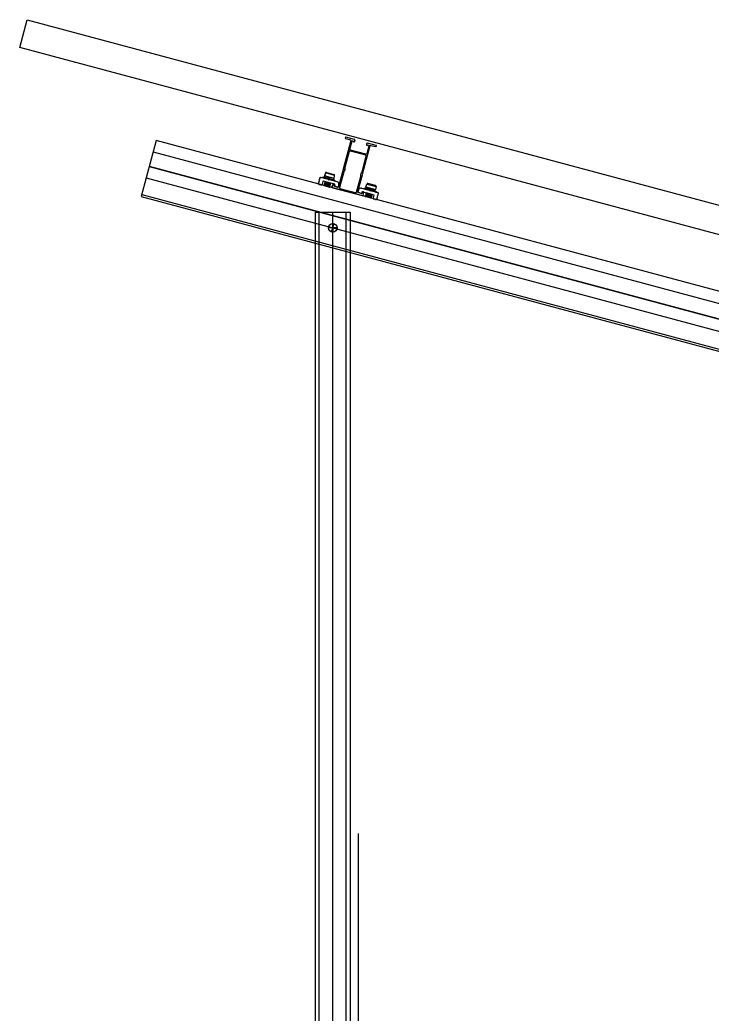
# Model space of a CAD drawing. Header units: millimetres. Extents: x -981 to 40050, y -7777 to 26000.
# Drawn here: x 13562 to 14458, y -5040 to -3753 of the extents above; entities that cross this region are included whole.
import ezdxf

# ---------------------------------------------------------------- set-up
doc = ezdxf.new("R2010")
doc.units = ezdxf.units.MM
doc.layers.add('SECTION', color=7, linetype='Continuous')

# ---------------------------------------------------------------- blocks, each defined once
blk = doc.blocks.new('TCR_PWA_TANK_ROOF_40X26_240_SIDE_SECTION')
for points in [[(-428, 2246.6), (1774.3, 1656.5), (1764.7, 1620.8), (-437.6, 2210.9), (-428, 2246.6)], [(-280.8, 2018.2), (3582.9, 982.9), (3602.3, 1055.4), (-261.4, 2090.7), (-280.8, 2018.2)], [(-9.5, 2090.7), (-19.4, 2053.6), (-19.4, 2053.5), (-19.3, 2053.5), (-19.3, 2053.4), (-19.2, 2053.4), (-19.2, 2053.3), (-19.2, 2053.2), (-19.3, 2053.1), (-19.3, 2053.1), (-19.4, 2053), (-19.4, 2053), (-19.5, 2053), (-19.6, 2053), (-25.5, 2031.1), (-25.6, 2030.7), (-25.9, 2030.5), (-26.3, 2030.3), (-26.7, 2030.4), (-30.4, 2031.3), (-30.5, 2031.4), (-30.7, 2031.5), (-30.9, 2031.7), (-31, 2031.8), (-31.1, 2032), (-31.1, 2032.2), (-31.1, 2032.4), (-31.1, 2032.6), (-30.8, 2033.5), (-30.8, 2033.6), (-30.8, 2033.7), (-30.8, 2033.8), (-30.9, 2033.9), (-30.9, 2034), (-31, 2034.1), (-31.1, 2034.1), (-31.2, 2034.2), (-32.1, 2034.4), (-32.2, 2034.4), (-32.3, 2034.4), (-32.4, 2034.4), (-32.5, 2034.4), (-32.6, 2034.3), (-32.7, 2034.2), (-32.7, 2034.1), (-32.7, 2034.1), (-33.7, 2030.7), (-33.7, 2030.5), (-33.7, 2030.3), (-33.6, 2030.1), (-33.6, 2029.9), (-33.4, 2029.8), (-33.3, 2029.6), (-33.1, 2029.5), (-32.9, 2029.5), (5.1, 2019.3), (5.3, 2019.2), (5.5, 2019.2), (5.7, 2019.3), (5.9, 2019.4), (6, 2019.5), (6.2, 2019.6), (6.3, 2019.8), (6.3, 2020), (7.2, 2023.3), (7.3, 2023.5), (7.2, 2023.7), (7.1, 2023.9), (6.9, 2024), (5.9, 2024.2), (5.8, 2024.2), (5.7, 2024.2), (5.6, 2024.2), (5.5, 2024.2), (5.5, 2024.1), (5.4, 2024), (5.3, 2024), (5.3, 2023.9), (5.1, 2022.9), (4.9, 2022.5), (4.6, 2022.3), (4.2, 2022.2), (3.8, 2022.2), (0.2, 2023.2), (0, 2023.2), (-0.2, 2023.3), (-0.3, 2023.5), (-0.4, 2023.6), (-0.5, 2023.8), (-0.6, 2024), (-0.6, 2024.2), (-0.5, 2024.4), (5.3, 2046.3), (5.2, 2046.4), (5.1, 2046.5), (5.1, 2046.6), (5.1, 2046.7), (5.2, 2046.8), (5.3, 2046.9), (5.4, 2046.9), (5.5, 2046.9), (15.4, 2084), (15.5, 2084.2), (15.7, 2084.3), (15.8, 2084.4), (16, 2084.3), (22.6, 2082.6), (22.8, 2082.6), (23, 2082.6), (23.1, 2082.8), (23.2, 2082.9), (23.4, 2083.7), (23.4, 2083.9), (23.4, 2084.1), (23.2, 2084.2), (23.1, 2084.3), (12.1, 2087.3), (11.7, 2087.3), (11.3, 2087.2), (11, 2086.9), (10.8, 2086.6), (10.4, 2085), (10.4, 2084.9), (10.4, 2084.8), (10.4, 2084.7), (10.5, 2084.6), (10.5, 2084.6), (10.6, 2084.5), (10.7, 2084.4), (10.8, 2084.4), (11.3, 2084.3), (11.4, 2084.2), (11.5, 2084.3), (11.5, 2084.3), (11.6, 2084.3), (11.6, 2084.3), (11.7, 2084.4), (11.7, 2084.4), (11.7, 2084.5), (11.8, 2084.7), (11.8, 2084.7), (11.8, 2084.8), (11.9, 2084.8), (11.9, 2084.8), (12, 2084.9), (12, 2084.9), (12.1, 2084.9), (12.1, 2084.9), (13.3, 2084.6), (13.5, 2084.5), (13.6, 2084.3), (13.7, 2084.2), (13.6, 2084), (10.9, 2073.6), (10.8, 2073.4), (10.7, 2073.3), (10.6, 2073.1), (10.4, 2073), (10.2, 2072.9), (10, 2072.9), (9.9, 2072.9), (9.7, 2072.9), (-10, 2078.2), (-10.2, 2078.3), (-10.4, 2078.4), (-10.5, 2078.5), (-10.7, 2078.7), (-10.7, 2078.8), (-10.8, 2079), (-10.8, 2079.2), (-10.8, 2079.4), (-8, 2089.7), (-7.9, 2089.9), (-7.8, 2090.1), (-7.6, 2090.1), (-7.4, 2090.1), (-6.2, 2089.8), (-6.1, 2089.7), (-6, 2089.7), (-6, 2089.5), (-6, 2089.4), (-6.1, 2089.2), (-6.1, 2089.1), (-6, 2089), (-5.9, 2088.9), (-5.8, 2088.9), (-5.3, 2088.7), (-5.1, 2088.7), (-4.9, 2088.8), (-4.7, 2088.9), (-4.7, 2089.1), (-4.2, 2090.6), (-4.2, 2090.8), (-4.2, 2091), (-4.3, 2091.2), (-4.3, 2091.4), (-4.5, 2091.5), (-4.6, 2091.7), (-4.8, 2091.8), (-4.9, 2091.8), (-16, 2094.8), (-16.1, 2094.8), (-16.2, 2094.8), (-16.2, 2094.8), (-16.3, 2094.7), (-16.4, 2094.7), (-16.5, 2094.6), (-16.5, 2094.5), (-16.6, 2094.4), (-16.8, 2093.7), (-16.8, 2093.5), (-16.7, 2093.3), (-16.6, 2093.1), (-16.4, 2093), (-9.9, 2091.3), (-9.7, 2091.2), (-9.5, 2091.1), (-9.5, 2090.9), (-9.5, 2090.7)], [(-265.4, 2075.7), (3598.3, 1040.4)], [(4.8, 2049.9), (10.3, 2070.3), (10.3, 2070.5), (10.3, 2070.6), (10.3, 2070.8), (10.2, 2071), (10.1, 2071.2), (9.9, 2071.3), (9.8, 2071.4), (9.6, 2071.5), (-10.7, 2076.9), (-11.1, 2076.9), (-11.5, 2076.8), (-11.7, 2076.6), (-11.9, 2076.2), (-17.4, 2055.8), (-17.3, 2054.3), (-17.6, 2052.8), (-18.1, 2051.3), (-18.9, 2050), (-24.4, 2029.7), (-24.4, 2029.6), (-24.4, 2029.4), (-24.4, 2029.2), (-24.3, 2029), (-24.2, 2028.8), (-24, 2028.7), (-23.9, 2028.6), (-23.7, 2028.5), (-3.4, 2023.1), (-3, 2023.1), (-2.6, 2023.2), (-2.3, 2023.4), (-2.2, 2023.8), (3.3, 2044.1), (3.2, 2045.6), (3.5, 2047.1), (4, 2048.6), (4.8, 2049.9)], [(-270.4, 2056.9), (3593.3, 1021.6)], [(-270.3, 2057.3), (3593.4, 1022.1)], [(-42.4, 2048.7), (-43.8, 2044.8)], [(-41.2, 2049.3), (-41.6, 2049.3), (-42, 2049.2), (-42.2, 2049), (-42.4, 2048.7)], [(-30.6, 2045.5), (-42.4, 2048.7)], [(-41.2, 2049.3), (-31.3, 2046.6)], [(-30.6, 2045.5), (-30.6, 2045.8), (-30.7, 2046.2), (-31, 2046.4), (-31.3, 2046.6)], [(-31.3, 2041.4), (-30.6, 2045.5)], [(-274.3, 2042.4), (3589.4, 1007.1)], [(-51.5, 2035.5), (-51.6, 2034.9), (-51.4, 2034.3), (-51, 2033.9), (-50.5, 2033.6)], [(-51.2, 2035.9), (-51.3, 2035.9), (-51.4, 2035.9), (-51.4, 2035.8), (-51.5, 2035.7)], [(-51.5, 2035.5), (-51.5, 2035.7)], [(-51.2, 2035.9), (-51.1, 2036), (-50.9, 2036.1), (-50.8, 2036.2), (-50.8, 2036.3), (-50.8, 2036.5), (-50.8, 2036.6), (-50.9, 2036.7), (-51, 2036.8)], [(-51.1, 2037.1), (-50.8, 2038.1)], [(-51.1, 2037.1), (-51.1, 2037.1), (-51.1, 2037), (-51, 2036.9), (-51, 2036.8)], [(-50.6, 2038.3), (-50.6, 2038.3), (-50.7, 2038.3), (-50.8, 2038.2), (-50.8, 2038.1)], [(-50.6, 2038.3), (-50.4, 2038.4), (-50.3, 2038.5), (-50.2, 2038.6), (-50.1, 2038.7), (-50.1, 2038.9), (-50.1, 2039), (-50.2, 2039.1), (-50.3, 2039.2)], [(-50.5, 2033.6), (-48.5, 2033.1)], [(-50.4, 2039.6), (-50.2, 2040.5)], [(-50.4, 2039.6), (-50.4, 2039.5), (-50.4, 2039.4), (-50.4, 2039.3), (-50.3, 2039.2)], [(-49.9, 2040.8), (-50, 2040.7), (-50.1, 2040.7), (-50.1, 2040.6), (-50.2, 2040.5)], [(-49.9, 2040.8), (-49.8, 2040.8), (-49.6, 2040.9), (-49.5, 2041), (-49.5, 2041.1), (-49.5, 2041.3), (-49.5, 2041.4), (-49.6, 2041.6), (-49.7, 2041.7)], [(-49.8, 2042), (-49.7, 2042.2)], [(-49.8, 2042), (-49.8, 2041.9), (-49.8, 2041.8), (-49.7, 2041.7), (-49.7, 2041.7)], [(-48.5, 2042.9), (-48.7, 2043), (-48.9, 2043), (-49.1, 2042.9), (-49.2, 2042.8), (-49.4, 2042.7), (-49.5, 2042.6), (-49.6, 2042.4), (-49.7, 2042.2)], [(-27.2, 2037.2), (-48.5, 2042.9)], [(-48.5, 2033.1), (-48.2, 2033.1), (-47.9, 2033.1), (-47.7, 2033.1), (-47.4, 2033.3), (-47.1, 2033.4), (-46.9, 2033.6), (-46.8, 2033.9), (-46.7, 2034.2)], [(-45.8, 2037.6), (-46.7, 2034.2)], [(-45.9, 2043.1), (-46, 2042.5)], [(-46, 2042.5), (-46, 2042.4), (-46, 2042.3), (-45.9, 2042.3), (-45.9, 2042.2)], [(-46, 2042.5), (-30.6, 2038.3)], [(-45.8, 2043.2), (-45.8, 2043.2), (-45.8, 2043.2), (-45.8, 2043.1), (-45.8, 2043.1), (-45.8, 2043.1), (-45.8, 2043.1), (-45.9, 2043.1), (-45.9, 2043.1)], [(-30.4, 2038.9), (-45.9, 2043.1)], [(-45.6, 2043.2), (-45.6, 2043.2), (-45.7, 2043.2), (-45.7, 2043.2), (-45.7, 2043.2), (-45.7, 2043.2), (-45.7, 2043.2), (-45.8, 2043.2), (-45.8, 2043.2)], [(-30.4, 2039.1), (-45.8, 2043.2)], [(-45.2, 2037.9), (-45.3, 2037.9), (-45.4, 2037.9), (-45.5, 2037.9), (-45.6, 2037.9), (-45.6, 2037.8), (-45.7, 2037.7), (-45.8, 2037.6), (-45.8, 2037.6)], [(-30.5, 2039.2), (-45.6, 2043.2)], [(-30.7, 2034), (-45.2, 2037.9)], [(-44.5, 2032.5), (-44.6, 2032.4)], [(-44.6, 2032.4), (-44.1, 2031.9)], [(-44.6, 2032.4), (-36.9, 2030.3)], [(-43.9, 2032.7), (-44.5, 2032.5)], [(-44.5, 2032.5), (-36.8, 2030.4)], [(-44.3, 2033.3), (-44.4, 2033.2)], [(-44.4, 2033.2), (-43.9, 2032.7)], [(-44.4, 2033.2), (-36.6, 2031.1)], [(-43.7, 2033.5), (-44.3, 2033.3)], [(-44.3, 2033.3), (-36.6, 2031.2)], [(-44.1, 2034.1), (-44.2, 2033.9)], [(-44.2, 2033.9), (-43.7, 2033.5)], [(-44.2, 2033.9), (-36.4, 2031.9)], [(-43.7, 2044.5), (-44.1, 2043)], [(-44.1, 2043), (-44.1, 2042.9), (-44, 2042.8), (-44, 2042.8), (-43.9, 2042.7)], [(-44.1, 2043), (-38.1, 2041.4)], [(-43.5, 2034.3), (-44.1, 2034.1)], [(-44.1, 2034.1), (-36.4, 2032)], [(-43.9, 2034.9), (-44, 2034.7)], [(-44, 2034.7), (-43.5, 2034.3)], [(-44, 2034.7), (-36.2, 2032.7)], [(-43.3, 2035), (-43.9, 2034.9)], [(-43.9, 2034.9), (-36.2, 2032.8)], [(-43.9, 2032.7), (-37.3, 2030.9)], [(-31.3, 2041.4), (-43.8, 2044.8)], [(-43.4, 2044.7), (-43.4, 2044.7), (-43.5, 2044.7), (-43.5, 2044.7), (-43.6, 2044.7), (-43.6, 2044.6), (-43.6, 2044.6), (-43.6, 2044.6), (-43.7, 2044.5)], [(-37.7, 2042.9), (-43.7, 2044.5)], [(-43.1, 2035.8), (-43.7, 2035.6)], [(-43.7, 2035.6), (-43.7, 2035.5)], [(-43.7, 2035.6), (-36, 2033.6)], [(-43.7, 2035.5), (-43.3, 2035)], [(-43.7, 2035.5), (-36, 2033.4)], [(-43.7, 2033.5), (-37.1, 2031.7)], [(-42.8, 2036.6), (-43.5, 2036.4)], [(-43.5, 2036.4), (-43.5, 2036.3)], [(-43.5, 2036.4), (-35.8, 2034.4)], [(-43.5, 2036.3), (-43.1, 2035.8)], [(-43.5, 2036.3), (-35.8, 2034.2)], [(-43.5, 2034.3), (-36.9, 2032.5)], [(-42.9, 2037.3), (-43.3, 2037.2)], [(-43.3, 2037.2), (-43.3, 2037.1)], [(-43.3, 2037.2), (-35.6, 2035.1)], [(-43.3, 2037.1), (-42.8, 2036.6)], [(-43.3, 2037.1), (-35.6, 2035)], [(-43.3, 2035), (-36.7, 2033.3)], [(-43.1, 2035.8), (-36.5, 2034.1)], [(-42.8, 2036.6), (-36.2, 2034.8)], [(-38.6, 2040.3), (-38.6, 2040.2), (-38.6, 2040.1), (-38.5, 2040), (-38.4, 2039.9), (-38.3, 2039.9), (-38.2, 2040), (-38.1, 2040), (-38.1, 2040.1)], [(-38.6, 2040.2), (-38.1, 2040)], [(-38.6, 2040), (-38.3, 2039.9)], [(-38.1, 2041.4), (-38.1, 2041.4), (-38.1, 2041.4), (-38.1, 2041.4), (-38.1, 2041.3), (-38.1, 2041.3), (-38.1, 2041.3), (-38.2, 2041.3), (-38.2, 2041.3), (-38.2, 2041.3), (-38.2, 2041.3), (-38.2, 2041.3), (-38.2, 2041.3), (-38.2, 2041.3), (-38.2, 2041.2), (-38.2, 2041.2), (-38.2, 2041.2), (-38.2, 2041.2), (-38.3, 2041.2), (-38.3, 2041.2), (-38.3, 2041.2)], [(-38.1, 2041.4), (-37.7, 2042.9)], [(-37.8, 2043.2), (-37.8, 2043.2), (-37.7, 2043.2), (-37.7, 2043.1), (-37.7, 2043.1), (-37.7, 2043.1), (-37.7, 2043.1), (-37.7, 2043.1), (-37.7, 2043.1), (-37.7, 2043.1), (-37.7, 2043.1), (-37.7, 2043), (-37.7, 2043), (-37.7, 2043), (-37.7, 2043), (-37.7, 2043), (-37.7, 2043), (-37.7, 2043), (-37.7, 2043), (-37.7, 2042.9), (-37.7, 2042.9)], [(-37.8, 2041.1), (-37.8, 2041.1), (-37.8, 2041.1), (-37.8, 2041.1), (-37.8, 2041.1), (-37.8, 2041.1), (-37.8, 2041.1), (-37.8, 2041.1), (-37.7, 2041.1), (-37.7, 2041.2), (-37.7, 2041.2), (-37.7, 2041.2), (-37.7, 2041.2), (-37.7, 2041.2), (-37.7, 2041.2), (-37.7, 2041.2), (-37.7, 2041.3), (-37.7, 2041.3), (-37.7, 2041.3), (-37.7, 2041.3), (-37.7, 2041.3)], [(-37.7, 2041.3), (-37.3, 2042.8)], [(-37.7, 2041.3), (-32, 2039.8)], [(-37.3, 2042.8), (-37.3, 2042.8), (-37.3, 2042.9), (-37.3, 2042.9), (-37.3, 2042.9), (-37.3, 2042.9), (-37.3, 2042.9), (-37.3, 2042.9), (-37.3, 2042.9), (-37.3, 2043), (-37.3, 2043), (-37.3, 2043), (-37.3, 2043), (-37.3, 2043), (-37.3, 2043), (-37.3, 2043), (-37.3, 2043), (-37.3, 2043), (-37.3, 2043), (-37.3, 2043), (-37.3, 2043)], [(-31.6, 2041.3), (-37.3, 2042.8)], [(-36.9, 2032.5), (-36.2, 2032.7)], [(-36.4, 2032), (-36.9, 2032.5)], [(-36.7, 2033.3), (-36, 2033.4)], [(-36.2, 2032.8), (-36.7, 2033.3)], [(-36.5, 2034.1), (-35.8, 2034.2)], [(-36, 2033.6), (-36.5, 2034.1)], [(-36.2, 2034.8), (-35.6, 2035)], [(-35.8, 2034.4), (-36.2, 2034.8)], [(-36.2, 2032.7), (-36.2, 2032.8)], [(-36, 2033.4), (-36, 2033.6)], [(-35.6, 2035.1), (-35.8, 2035.4)], [(-35.8, 2034.2), (-35.8, 2034.4)], [(-35.6, 2035), (-35.6, 2035.1)], [(-33.6, 2031), (-32.7, 2034.1)], [(-32.1, 2034.4), (-32.2, 2034.4), (-32.3, 2034.4), (-32.4, 2034.4), (-32.5, 2034.4), (-32.6, 2034.3), (-32.7, 2034.2), (-32.7, 2034.1), (-32.7, 2034.1)], [(-32.2, 2039.6), (-32.2, 2039.6), (-32.2, 2039.6), (-32.1, 2039.6), (-32.1, 2039.6), (-32.1, 2039.7), (-32, 2039.7), (-32, 2039.7), (-32, 2039.8)], [(-32, 2039.8), (-31.6, 2041.3)], [(-31.6, 2041.3), (-31.6, 2041.4), (-31.6, 2041.5), (-31.7, 2041.5), (-31.7, 2041.5)], [(-30.8, 2033.5), (-30.8, 2033.7), (-30.9, 2033.9), (-31, 2034.1), (-31.2, 2034.2)], [(-30.8, 2033.5), (-31.1, 2032.6)], [(-31.1, 2032.6), (-31.1, 2032.2), (-31, 2031.8), (-30.7, 2031.5), (-30.4, 2031.3)], [(-30.8, 2038.2), (-30.8, 2038.2), (-30.7, 2038.2), (-30.7, 2038.2), (-30.7, 2038.2), (-30.6, 2038.2), (-30.6, 2038.3), (-30.6, 2038.3), (-30.6, 2038.3)], [(-30.3, 2033.4), (-30.3, 2033.6), (-30.4, 2033.8), (-30.5, 2033.9), (-30.7, 2034)], [(-30.7, 2032), (-30.3, 2033.4)], [(-30.6, 2038.3), (-30.4, 2038.9)], [(-30.4, 2039.1), (-30.4, 2039.1), (-30.5, 2039.1), (-30.5, 2039.1), (-30.5, 2039.1), (-30.5, 2039.1), (-30.5, 2039.2), (-30.5, 2039.2), (-30.5, 2039.2)], [(-30.4, 2038.9), (-30.4, 2038.9), (-30.4, 2039), (-30.4, 2039), (-30.4, 2039), (-30.4, 2039), (-30.4, 2039), (-30.4, 2039.1), (-30.4, 2039.1)], [(-25.1, 2033.6), (-25, 2034.8), (-25.4, 2035.8), (-26.2, 2036.7), (-27.2, 2037.2)], [(-25.1, 2033.6), (-25.9, 2030.7)], [(9.7, 2030.5), (11.1, 2034.3)], [(12.3, 2034.9), (11.9, 2035), (11.5, 2034.9), (11.3, 2034.6), (11.1, 2034.3)], [(11.1, 2034.3), (22.9, 2031.1)], [(22.2, 2032.3), (12.3, 2034.9)], [(22.9, 2031.1), (22.9, 2031.5), (22.8, 2031.8), (22.5, 2032.1), (22.2, 2032.3)], [(-280.1, 2020.6), (3583.6, 985.4)], [(-37.5, 2030.1), (-36.9, 2030.3)], [(-37.3, 2030.9), (-36.6, 2031.1)], [(-36.8, 2030.4), (-37.3, 2030.9)], [(-37.1, 2031.7), (-36.4, 2031.9)], [(-36.6, 2031.2), (-37.1, 2031.7)], [(-36.9, 2030.3), (-36.8, 2030.4)], [(-36.6, 2031.1), (-36.6, 2031.2)], [(-36.4, 2031.9), (-36.4, 2032)], [(-30.7, 2032), (-30.7, 2031.9), (-30.8, 2031.8), (-30.8, 2031.6), (-30.7, 2031.5)], [(-30.4, 2031.3), (-26.7, 2030.4)], [(-26.7, 2030.4), (-26.5, 2030.3), (-26.3, 2030.3), (-26.1, 2030.4), (-25.9, 2030.5), (-25.8, 2030.6), (-25.6, 2030.7), (-25.5, 2030.9), (-25.5, 2031.1)], [(-25.9, 2030.7), (-26, 2030.5), (-26, 2030.4)], [(-0.5, 2024.4), (-0.6, 2024.2), (-0.6, 2024), (-0.5, 2023.8), (-0.4, 2023.6), (-0.3, 2023.5), (-0.2, 2023.3), (0, 2023.2), (0.2, 2023.2)], [(0.4, 2026.7), (-0.4, 2023.8)], [(-0.4, 2023.8), (-0.4, 2023.6), (-0.4, 2023.6)], [(3.8, 2022.2), (0.2, 2023.2)], [(4.1, 2028.9), (2.9, 2028.9), (1.8, 2028.6), (0.9, 2027.8), (0.4, 2026.7)], [(3.8, 2022.2), (4.2, 2022.2), (4.6, 2022.3), (4.9, 2022.5), (5.1, 2022.9)], [(4.1, 2028.9), (25.3, 2023.2)], [(4.2, 2022.2), (4.3, 2022.3), (4.4, 2022.3), (4.4, 2022.4), (4.4, 2022.5)], [(4.4, 2022.5), (4.8, 2024)], [(5.4, 2024.3), (5.2, 2024.4), (5.1, 2024.3), (4.9, 2024.2), (4.8, 2024)], [(5.3, 2023.9), (5.1, 2022.9)], [(5.9, 2024.2), (5.7, 2024.2), (5.5, 2024.2), (5.4, 2024), (5.3, 2023.9)], [(5.4, 2024.3), (19.9, 2020.5)], [(6.3, 2020), (7.2, 2023.3)], [(7.2, 2023.3), (7.3, 2023.4), (7.3, 2023.5), (7.2, 2023.6), (7.2, 2023.7), (7.1, 2023.8), (7.1, 2023.9), (7, 2023.9), (6.9, 2024)], [(7.5, 2028.1), (7.7, 2028.7)], [(7.5, 2028.1), (7.5, 2028.1), (7.5, 2028.1), (7.5, 2028), (7.5, 2028), (7.5, 2028), (7.6, 2027.9), (7.6, 2027.9), (7.6, 2027.9)], [(22.9, 2024), (7.5, 2028.1)], [(7.7, 2028.8), (7.8, 2028.9), (7.8, 2028.9), (7.8, 2028.9), (7.8, 2028.9), (7.8, 2028.9), (7.9, 2028.9), (7.9, 2028.9), (7.9, 2028.9)], [(7.7, 2028.7), (7.7, 2028.7), (7.7, 2028.8), (7.7, 2028.8), (7.7, 2028.8), (7.7, 2028.8), (7.7, 2028.8), (7.7, 2028.8), (7.7, 2028.8)], [(7.7, 2028.8), (23.1, 2024.7)], [(7.7, 2028.7), (23.1, 2024.6)], [(7.9, 2028.9), (23, 2024.8)], [(9.3, 2019.6), (9.4, 2019.7)], [(9.8, 2019.1), (9.3, 2019.6)], [(17.1, 2017.5), (9.3, 2019.6)], [(9.4, 2028.7), (9.9, 2030.2)], [(9.4, 2028.7), (9.4, 2028.6), (9.4, 2028.6), (9.4, 2028.5), (9.5, 2028.5), (9.5, 2028.5), (9.5, 2028.4), (9.5, 2028.4), (9.6, 2028.4)], [(15.1, 2027.1), (9.4, 2028.7)], [(9.4, 2019.7), (10, 2019.9)], [(17.1, 2017.7), (9.4, 2019.7)], [(9.6, 2020.5), (10.2, 2020.7)], [(9.6, 2020.4), (9.6, 2020.5)], [(17.3, 2018.5), (9.6, 2020.5)], [(10, 2019.9), (9.6, 2020.4)], [(17.3, 2018.3), (9.6, 2020.4)], [(9.7, 2030.5), (22.2, 2027.1)], [(9.8, 2021.3), (10.5, 2021.5)], [(9.8, 2021.2), (9.8, 2021.3)], [(17.5, 2019.2), (9.8, 2021.3)], [(10.2, 2020.7), (9.8, 2021.2)], [(17.5, 2019.1), (9.8, 2021.2)], [(10.1, 2030.3), (10, 2030.3), (10, 2030.3), (9.9, 2030.3), (9.9, 2030.2)], [(9.9, 2030.2), (15.5, 2028.7)], [(10, 2022.1), (10.7, 2022.3)], [(10, 2022), (10, 2022.1)], [(17.7, 2020), (10, 2022.1)], [(10.5, 2021.5), (10, 2022)], [(17.7, 2019.9), (10, 2022)], [(16.6, 2018.1), (10, 2019.9)], [(10.2, 2022.9), (10.6, 2023)], [(10.2, 2022.7), (10.2, 2022.9)], [(18, 2020.8), (10.2, 2022.9)], [(10.7, 2022.3), (10.2, 2022.7)], [(17.9, 2020.7), (10.2, 2022.7)], [(16.8, 2018.9), (10.2, 2020.7)], [(17.1, 2019.7), (10.5, 2021.5)], [(17.3, 2020.5), (10.7, 2022.3)], [(14.9, 2026), (14.9, 2025.8), (14.9, 2025.7), (15, 2025.6), (15.1, 2025.6), (15.2, 2025.6), (15.3, 2025.6), (15.4, 2025.7), (15.5, 2025.8)], [(15.4, 2025.7), (14.9, 2025.8)], [(15.3, 2025.6), (15, 2025.7)], [(15.1, 2027.1), (15.5, 2028.7)], [(15.2, 2026.9), (15.2, 2026.9), (15.2, 2026.9), (15.2, 2026.9), (15.1, 2026.9), (15.1, 2026.9), (15.1, 2027), (15.1, 2027), (15.1, 2027), (15.1, 2027), (15.1, 2027), (15.1, 2027), (15.1, 2027), (15.1, 2027.1), (15.1, 2027.1), (15.1, 2027.1), (15.1, 2027.1), (15.1, 2027.1), (15.1, 2027.1), (15.1, 2027.1), (15.1, 2027.1)], [(15.5, 2028.7), (15.5, 2028.7), (15.5, 2028.7), (15.6, 2028.7), (15.6, 2028.7), (15.6, 2028.7), (15.6, 2028.8), (15.6, 2028.8), (15.6, 2028.8), (15.6, 2028.8), (15.6, 2028.8), (15.6, 2028.8), (15.6, 2028.8), (15.6, 2028.8), (15.6, 2028.8), (15.7, 2028.8), (15.7, 2028.8), (15.7, 2028.8), (15.7, 2028.8), (15.7, 2028.8), (15.7, 2028.8)], [(15.6, 2027), (16, 2028.6)], [(15.6, 2027), (15.6, 2027), (15.6, 2027), (15.6, 2027), (15.6, 2027), (15.6, 2026.9), (15.6, 2026.9), (15.6, 2026.9), (15.6, 2026.9), (15.6, 2026.9), (15.6, 2026.9), (15.6, 2026.9), (15.6, 2026.9), (15.6, 2026.8), (15.6, 2026.8), (15.6, 2026.8), (15.6, 2026.8), (15.6, 2026.8), (15.6, 2026.8), (15.6, 2026.8), (15.6, 2026.8)], [(21.5, 2025.4), (15.6, 2027)], [(16.1, 2028.7), (16.1, 2028.7), (16.1, 2028.7), (16.1, 2028.7), (16.1, 2028.7), (16.1, 2028.7), (16.1, 2028.7), (16.1, 2028.7), (16, 2028.7), (16, 2028.7), (16, 2028.7), (16, 2028.6), (16, 2028.6), (16, 2028.6), (16, 2028.6), (16, 2028.6), (16, 2028.6), (16, 2028.6), (16, 2028.6), (16, 2028.6), (16, 2028.6)], [(16, 2028.6), (21.9, 2027)], [(17.7, 2019.9), (17.1, 2019.7)], [(17.1, 2019.7), (17.5, 2019.2)], [(17.9, 2020.7), (17.3, 2020.5)], [(17.3, 2020.5), (17.7, 2020)], [(17.5, 2019.2), (17.5, 2019.1)], [(17.7, 2021.1), (18, 2020.8)], [(17.7, 2020), (17.7, 2019.9)], [(18, 2020.8), (17.9, 2020.7)], [(20.3, 2019.8), (19.4, 2016.5)], [(20.3, 2019.8), (20.3, 2019.9), (20.3, 2020), (20.3, 2020.1), (20.2, 2020.2), (20.2, 2020.3), (20.1, 2020.4), (20, 2020.4), (19.9, 2020.5)], [(21.3, 2025.3), (21.4, 2025.3), (21.4, 2025.3), (21.5, 2025.3), (21.5, 2025.4)], [(21.9, 2027), (21.5, 2025.4)], [(21.9, 2027), (21.9, 2027), (21.9, 2027), (21.9, 2027.1), (21.9, 2027.1), (21.9, 2027.1), (21.9, 2027.2), (21.8, 2027.2), (21.8, 2027.2)], [(22.9, 2031.1), (22.2, 2027.1)], [(22.7, 2023.9), (22.8, 2023.9), (22.9, 2023.9), (22.9, 2023.9), (22.9, 2024)], [(23.1, 2024.6), (22.9, 2024)], [(23, 2024.8), (23, 2024.8), (23, 2024.8), (23, 2024.8), (23, 2024.8), (23.1, 2024.8), (23.1, 2024.8), (23.1, 2024.7), (23.1, 2024.7)], [(23.1, 2024.7), (23.1, 2024.7), (23.1, 2024.7), (23.1, 2024.7), (23.1, 2024.6), (23.1, 2024.6), (23.1, 2024.6), (23.1, 2024.6), (23.1, 2024.6)], [(25.1, 2019.1), (25.1, 2019.1), (25.2, 2019.1), (25.3, 2019.2), (25.3, 2019.3)], [(26, 2021.9), (26.1, 2022.1), (26, 2022.3), (26, 2022.5), (25.9, 2022.7), (25.8, 2022.9), (25.7, 2023), (25.5, 2023.1), (25.3, 2023.2)], [(25.7, 2021.5), (25.6, 2021.4), (25.4, 2021.3), (25.3, 2021.2), (25.3, 2021.1), (25.3, 2021), (25.3, 2020.8), (25.4, 2020.7), (25.5, 2020.6)], [(25.3, 2019.3), (25.6, 2020.3)], [(25.6, 2020.3), (25.6, 2020.3), (25.6, 2020.4), (25.5, 2020.5), (25.5, 2020.6)], [(25.7, 2021.5), (25.8, 2021.5), (25.9, 2021.5), (25.9, 2021.6), (26, 2021.7)], [(26, 2021.7), (26, 2021.9)], [(8.9, 2018), (9, 2018.2)], [(9.4, 2017.6), (8.9, 2018)], [(16.7, 2016), (8.9, 2018)], [(9, 2018.2), (9.6, 2018.3)], [(16.7, 2016.1), (9, 2018.2)], [(9.1, 2018.8), (9.2, 2019)], [(9.6, 2018.3), (9.1, 2018.8)], [(16.9, 2016.8), (9.1, 2018.8)], [(9.2, 2019), (9.8, 2019.1)], [(16.9, 2016.9), (9.2, 2019)], [(16.2, 2016.6), (9.6, 2018.3)], [(16.4, 2017.4), (9.8, 2019.1)], [(16.7, 2016), (16, 2015.8)], [(16.9, 2016.8), (16.2, 2016.6)], [(16.2, 2016.6), (16.7, 2016.1)], [(17.1, 2017.5), (16.4, 2017.4)], [(16.4, 2017.4), (16.9, 2016.9)], [(17.3, 2018.3), (16.6, 2018.1)], [(16.6, 2018.1), (17.1, 2017.7)], [(16.7, 2016.1), (16.7, 2016)], [(17.5, 2019.1), (16.8, 2018.9)], [(16.8, 2018.9), (17.3, 2018.5)], [(16.9, 2016.9), (16.9, 2016.8)], [(17.1, 2017.7), (17.1, 2017.5)], [(17.3, 2018.5), (17.3, 2018.3)], [(19.4, 2016.5), (19.3, 2016.2), (19.3, 2015.9), (19.4, 2015.6), (19.5, 2015.3), (19.7, 2015.1), (19.9, 2014.9), (20.2, 2014.7), (20.4, 2014.6)], [(22.4, 2014.1), (20.4, 2014.6)], [(22.4, 2014.1), (23, 2014.1), (23.5, 2014.3), (23.9, 2014.6), (24.2, 2015.2)], [(24.4, 2016.6), (24.3, 2016.6), (24.1, 2016.5), (24, 2016.4), (24, 2016.3), (24, 2016.1), (24, 2016), (24.1, 2015.8), (24.2, 2015.7)], [(24.3, 2015.4), (24.3, 2015.5), (24.3, 2015.6), (24.2, 2015.7), (24.2, 2015.7)], [(24.2, 2015.2), (24.3, 2015.4)], [(24.4, 2016.6), (24.5, 2016.7), (24.6, 2016.7), (24.6, 2016.8), (24.7, 2016.9)], [(25.1, 2019.1), (24.9, 2019), (24.8, 2018.9), (24.7, 2018.8), (24.6, 2018.7), (24.6, 2018.5), (24.6, 2018.4), (24.7, 2018.3), (24.8, 2018.2)], [(24.7, 2016.9), (24.9, 2017.8)], [(24.9, 2017.8), (24.9, 2017.9), (24.9, 2018), (24.9, 2018.1), (24.8, 2018.2)], [(-55.5, 1.3), (-55.5, 1997.7), (-10.5, 1997.7), (-10.5, 1.3), (-55.5, 1.3)], [(-50.5, 1.3), (-50.5, 1997.7)], [(-33, 1.3), (-33, 1997.7)], [(-15.5, 1.3), (-15.5, 1997.7)], [(-27.5, 1977.7), (-27.9, 1975.6), (-29.1, 1973.8), (-30.9, 1972.6), (-33, 1972.2), (-35.1, 1972.6), (-36.9, 1973.8), (-38.1, 1975.6), (-38.5, 1977.7), (-38.1, 1979.8), (-36.9, 1981.6), (-35.1, 1982.8), (-33, 1983.2), (-30.9, 1982.8), (-29.1, 1981.6), (-27.9, 1979.8), (-27.5, 1977.7)], [(-27.5, 1977.7), (-27.9, 1975.6), (-29.1, 1973.8), (-30.9, 1972.6), (-33, 1972.2), (-35.1, 1972.6), (-36.9, 1973.8), (-38.1, 1975.6), (-38.5, 1977.7), (-38.1, 1979.8), (-36.9, 1981.6), (-35.1, 1982.8), (-33, 1983.2), (-30.9, 1982.8), (-29.1, 1981.6), (-27.9, 1979.8), (-27.5, 1977.7)], [(-34.6, 1971.9), (-31.4, 1983.5)], [(-33, 1983.8), (-33, 1971.7)], [(-26.9, 1977.7), (-39, 1977.7)], [(-38.8, 1979.3), (-27.2, 1976.1)], [(0, 1194.1), (0, -1576)], [(0, 1192.7), (0, -1777.4)]]:
    blk.add_lwpolyline(points)

msp = doc.modelspace()

# ---------------------------------------------------------------- block references
at = {"layer": 'SECTION'}
msp.add_blockref('TCR_PWA_TANK_ROOF_40X26_240_SIDE_SECTION', (14000, -6000), dxfattribs=at)

doc.saveas('drawing.dxf')
